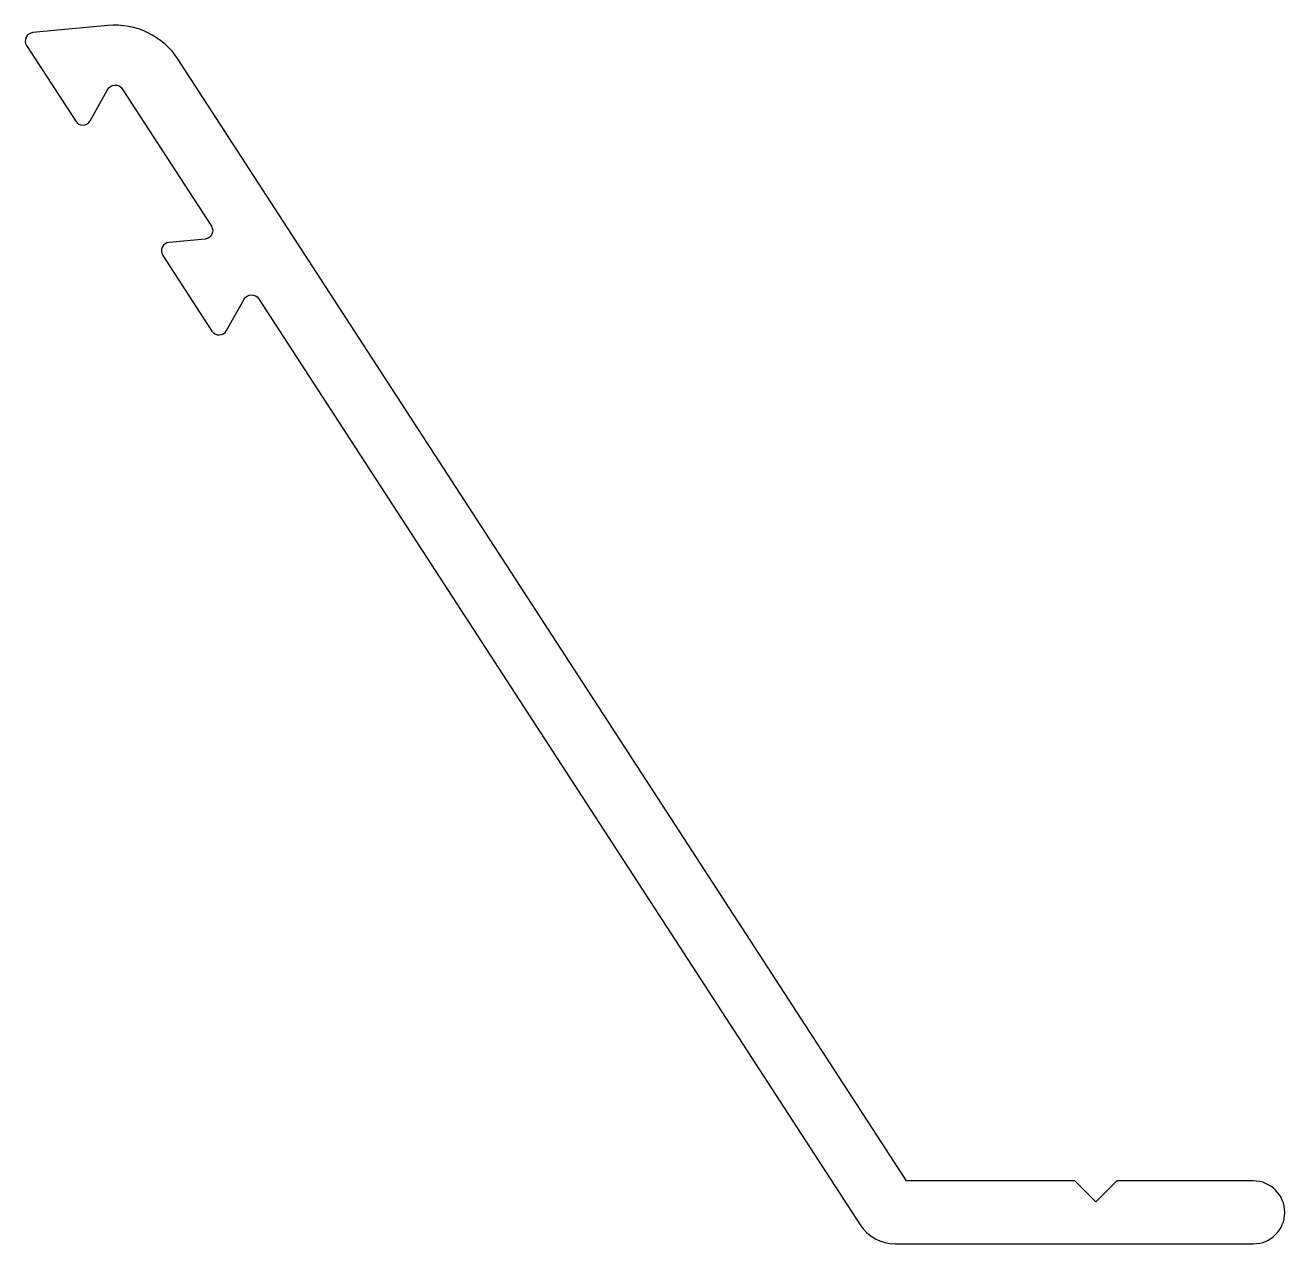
# Model space of a CAD drawing. Extents: x 165.4 to 195.4, y 211.6 to 240.6.
import ezdxf

# ---------------------------------------------------------------- set-up
doc = ezdxf.new("R2010")
doc.units = 0
doc.layers.get('0').update_dxf_attribs({"linetype": 'CONTINUOUS'})

msp = doc.modelspace()

# ---------------------------------------------------------------- linework, layer by layer
msp.add_lwpolyline([(169.712, 235.506), (168.853, 235.425, 0.563375), (168.704, 235.117), (169.876, 233.312, 0.563375), (170.218, 233.323), (170.642, 234.075, -0.563375), (170.984, 234.085), (185.318, 212.014, 0.253968), (186.156, 211.558), (194.689, 211.558, 1), (194.689, 213.058), (191.439, 213.058), (190.939, 212.558), (190.439, 213.058), (186.428, 213.058), (169.073, 239.783, 0.279284), (167.393, 240.594), (165.606, 240.425, 0.563375), (165.457, 240.117), (166.629, 238.312, 0.563375), (166.971, 238.323), (167.395, 239.075, -0.563375), (167.737, 239.085), (169.861, 235.814, -0.563375)], format="xyb", close=True)

doc.saveas('drawing.dxf')
